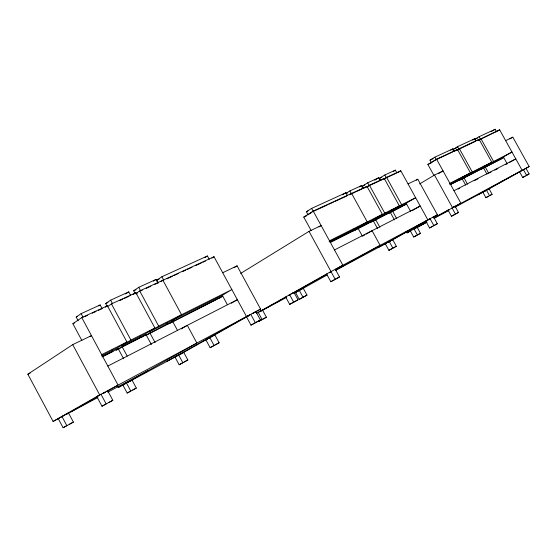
<?xml version="1.0" encoding="UTF-8"?>
<svg xmlns="http://www.w3.org/2000/svg" width="557" height="557" viewBox="0 0 557 557"><rect width="100%" height="100%" fill="white"/><g stroke="black" fill="none" stroke-linecap="round" stroke-linejoin="round"><path stroke-width="0.84" d="M78.189 320.818L76.177 317.065L81.113 313.64L100.169 304.944L102.161 308.655L98.359 310.402M81.879 340.494L72.87 323.714L81.775 317.587L107.431 305.779L126.94 342.012L117.68 347.728L101.673 355.742M98.742 305.918L100.169 304.944M107.209 306.51L105.635 303.593L110.641 300.16L128.764 291.882L130.714 295.502M105.35 307.199L107.431 305.779M125.61 294.026L128.764 291.882M107.278 306.768L111.449 303.934L135.852 292.704L154.916 328.024L145.558 333.768L121.621 345.751L130.895 340.035L154.916 328.024M135.226 293.602L133.687 290.754L138.756 287.321L155.995 279.447L157.903 282.984L154.776 284.425M133.046 294.59L135.852 292.704M153.447 281.167L155.995 279.447M135.476 293.769L139.696 290.935L214.013 256.735L246.521 316.585L166.849 361.479M136.242 293.894L137.516 293.038M158.272 282.984L156.761 280.192L161.871 276.766L207.413 255.976L209.244 259.339M160.785 281.668L162.916 280.248L181.554 314.712L172.113 320.47M59.063 418.237L53.089 421.433L27.85 374.22L72.716 344.623L91.473 335.634L90.032 336.574M204.83 257.682L207.413 255.976M211.862 258.142L214.013 256.735M311.969 212.252L308.042 214.744L306.392 211.73L311.628 208.395L345.862 192.764L347.464 195.681M311.196 230.654L303.767 217.077L313.215 211.089L366.979 186.344L382.381 214.354L372.814 219.98L329.117 241.856M342.597 194.825L345.862 192.764M345.994 193.383L349.907 190.912L361.34 185.697L362.913 188.565M359.383 186.922L361.34 185.697M363.63 188.196L362.468 186.073L367.683 182.8L378.683 177.774L380.236 180.586M349.427 194.79L351.606 193.425L367.244 221.916L357.664 227.562M350.2 194.637L351.509 193.822L349.907 190.912M234.142 267.687L237.08 265.849L260.585 309.079L253.045 313.326M374.784 180.217L378.683 177.774M380.73 180.322L379.589 178.24L384.79 174.989L395.373 170.157L396.89 172.921M364.083 188.155L366.979 186.344M365.796 187.486L369.416 185.223L384.219 178.414L399.341 205.874L389.803 211.472L375.209 218.776L384.776 213.157L399.341 205.874M367.286 186.874L369.249 185.648L367.683 182.8M393.423 171.368L395.373 170.157M381.329 180.21L384.219 178.414M383.676 179.131L386.565 177.335L400.803 170.783L427.853 219.869M384.372 178.999L385.674 178.191M397.921 172.566L400.803 170.783M115.988 349.998L118.175 348.647L123.626 358.771M240.68 273.424L309.024 231.364L321.131 225.557L318.931 226.915M116.267 350.269L122.115 346.67L146.045 334.666L151.365 344.539M118.154 349.462L120.326 348.125M121.767 347.241L140.963 337.445L140.19 336.01M158.703 326.137L149.325 331.881L222.299 295.342L231.851 289.577L158.703 326.137L139.696 290.935M431.362 162.581L430.004 160.138L434.822 157.185L452.75 148.893L454.08 151.302M141.61 337.375L146.045 334.666M146.115 335.036L222.758 296.178L227.36 304.658M146.352 335.217L167.629 324.056L166.877 322.656M450.697 150.146L452.75 148.893M434.077 175.678L427.894 164.475L436.577 159.184L457.485 149.443L470.477 172.914L449.506 184.137M432.051 162.164L436.18 159.643L452.521 152.026M453.412 150.78L452.757 149.589L457.541 146.679L474.515 138.825L475.817 141.165M168.158 324.042L172.593 321.347L177.398 330.245M169.739 323.387L217.258 299.144M472.482 140.058L474.515 138.825M454.609 151.184L457.485 149.443M455.73 150.766L459.323 148.587L479.124 139.354L491.789 162.191L472.287 172.002L463.556 177.056L511.987 152.033L503.396 156.983L484.848 166.327M456.81 150.313L475.044 141.52M496.412 131.556L495.145 129.28L479.055 136.723L474.306 139.605L477.377 138.178M491.1 131.724L495.145 129.28M476.987 140.649L479.124 139.354M478.017 140.267L499.636 129.795L522.139 170.31L477.795 194.95M478.31 140.28L495.646 131.912M219.103 298.378L222.758 296.178M496.099 131.925L499.636 129.795M416.316 180.12L417.792 179.236L437.398 214.779L432.886 217.293M419.623 183.935L434.509 175.058L443.059 170.922L438.603 173.575M181.317 328.895L187.312 325.351L196.886 343.056L118.286 387.484L117.499 386.022M353.598 230.918L358.06 228.293L362.44 236.272M509.864 138.902L512.816 137.168L529.15 166.557L525.404 168.639M355.004 230.264L368.421 223.273M231.406 303.21L237.359 299.708L107.821 366.067M370.231 222.438L373.204 220.69L377.514 228.537M371.15 222.104L390.185 212.175L394.419 219.869M372.48 221.484L386.231 214.334L385.465 212.934M401.646 204.725L392.107 210.316L406.144 203.291L415.647 197.721L401.646 204.725L386.565 177.335M386.481 214.341L390.185 212.175M388.048 213.616L406.526 203.973L410.683 211.528M389.232 213.08L402.648 206.097L401.889 204.725M403.567 205.7L406.526 203.973M363.039 235.924L364.543 235.054M366.046 234.184L372.069 230.702L380.104 245.338L335.321 270.396M458.39 180.698L483.448 167.782L486.999 174.188M459.755 180.155L480.162 169.579L479.514 168.416M480.447 169.516L483.448 167.782M481.415 169.077L503.716 157.554L507.176 163.793L505.638 164.587M481.631 169.05L500.506 159.302M499.984 159.699L503.716 157.554M412.006 210.762L420.229 206.034L334.485 249.954M53.089 421.433L99.696 394.899L260.585 309.079M61.952 416.504L58.234 418.62L63.101 427.72L73.392 422.088L68.518 412.988L61.952 416.504L66.84 425.652L63.101 427.72M65.531 414.687L68.518 412.988M103.525 393.075L104.911 392.288M71.017 411.846L97.148 396.988M103.122 393.59L105.364 392.316M106.853 391.467L118.056 385.103L81.775 317.587M509.815 162.289L515.796 158.891L453.99 190.703M126.453 382.951L122.853 384.991L127.184 393.054L136.312 388.062L131.974 379.999L126.453 382.951L130.811 391.056L127.184 393.054M128.361 382.039L131.25 380.403M178.679 354.99L175.002 357.058L179.159 364.751L187.855 359.989L183.699 352.303L178.679 354.99L182.849 362.718L179.159 364.751M219.124 342.75L210.128 347.679L205.812 339.707L214.807 334.785L219.124 342.75L215.162 344.936M246.459 316.808L250.796 314.371L255.343 322.754L250.991 325.149L246.459 316.808L249.369 315.255M180.022 354.37L183.699 352.303M214.807 334.785L205.812 339.707M252.996 313.278L255.886 311.655L260.418 319.99L256.06 322.392M180.684 354.071L249.278 315.45M256.485 313.326L330.99 271.531L309.024 231.364M261.031 310.938L262.521 310.103L266.392 317.218L262.646 319.286M292.676 293.191L293.999 292.453L298.009 299.812L294.012 302.012M262.291 310.367L286.382 296.86M288.637 295.593L290.141 294.75M293.156 293.066L327.029 274.072M329.291 272.805L330.795 271.962M335.314 269.428L342.84 265.209L313.215 211.089M299.283 290.42L295.544 292.509L299.269 299.339L306.984 295.113L303.259 288.289L299.283 290.42L303.022 297.271L299.269 299.339M299.52 290.385L326.973 275.067M378.899 247.204L430.074 218.734L433.868 225.613L437.315 223.74L433.541 216.889M388.542 242.051L426.119 221.073M428.375 219.813L430.686 218.476M406.164 231.343L407 232.868L426.697 221.895M433.513 218.093L529.15 166.557M453.071 207.301L454.394 206.563M426.822 222.006L416.998 227.479L426.885 222.215M434.376 217.801L448.733 209.801M453.273 207.274L460.827 203.068L436.577 159.184M519.57 171.807L522.71 177.467L529.108 173.965L525.961 168.305L482.863 192.2L485.899 197.693L488.482 196.287M69.632 424.162L73.392 422.088M101.98 406.234L106.157 403.922L100.984 394.286L96.834 396.64L101.98 406.234L112.834 400.295L107.682 390.708M108.643 402.607L112.834 400.295M132.677 390.067L136.312 388.062M184.158 362.029L187.855 359.989M210.128 347.679L214.083 345.5L209.745 337.493M285.692 296.992L289.703 304.359L293.699 302.159L289.668 294.764L293.999 292.453M326.632 274.037L330.83 281.71L339.498 276.961L335.307 269.289M303.231 297.18L306.984 295.113M385.291 243.743L388.911 250.344L396.361 246.271L392.734 239.67L389.239 241.536L392.88 248.164L396.361 246.271M425.799 221.122L429.572 227.98L437.315 223.74M410.384 231.016L413.691 237.024L420.479 233.306L417.172 227.305L414.081 228.955L417.395 234.984L420.479 233.306M448.03 210.038L451.462 216.255L458.488 212.412L455.055 206.194L451.992 207.831L455.438 214.069L458.488 212.412M485.899 197.693L492.103 194.302L489.06 188.809L486.47 190.195L489.526 195.709L492.103 194.302M250.991 325.149L260.418 319.99M330.83 281.71L339.498 276.961M429.572 227.98L433.026 226.1M529.108 173.965L526.574 175.351L523.413 169.662M289.703 304.359L298.009 299.812M388.911 250.344L392.4 248.45M451.462 216.255L454.512 214.591M522.71 177.467L525.258 176.089M266.392 317.218L258.344 321.626L262.089 319.565L258.204 312.414L262.521 310.103M413.691 237.024L416.775 235.346M118.286 387.484L125.116 383.829M128.152 382.206L179.305 354.753M260.808 311.154L286.688 297.299M294.312 293.219L299.645 290.357M407 232.868L410.537 230.974M434.481 218.149L448.921 210.414M454.999 207.162L485.453 190.814M437.398 214.779L330.976 271.593L335.196 279.308M97.579 396.25L99.069 395.456M61.305 417.04L64.062 415.501M65.789 414.638L97.83 397.503M107.793 392.177L148.399 370.468M288.575 295.454L290.023 294.681M335.356 270.486L388.786 241.87M458.105 189.081L459.622 188.294M474.265 180.747L478.01 178.818M489.485 172.907L491.023 172.113M494.867 170.136L497.944 168.548M450.606 184.36L462.073 178.574L465.715 185.154M450.244 184.687L458.69 180.419L458.028 179.222M102.175 356.675L118.175 348.647M330.294 242.218L373.204 220.69M102.091 356.953L112.967 351.495L112.173 350.026M330.252 242.434L353.96 230.535L353.166 229.087M449.889 183.274L470.477 172.914M101.68 354.635L126.94 342.012M329.472 240.791L382.381 214.354M27.85 374.22L30.134 373.106M505.652 140.636L512.816 137.168M222.703 272.735L237.08 265.849M408.037 183.907L417.792 179.236M427.894 164.475L431.772 162.665M430.004 160.138L433.13 158.689M452.757 149.589L457.394 147.445M84.664 316.71L87.707 315.311M92.274 313.208L96.076 311.454M119.706 300.571L122.853 299.123M124.427 298.399L129.14 296.227M142.258 290.19L140.691 290.907L138.756 287.321M146.171 288.387L150.863 286.221M166.912 278.834L172.398 276.307M173.965 275.583L178.672 273.417M182.585 271.614L185.725 270.166M187.291 269.449L191.998 267.283M195.918 265.473L201.404 262.946M202.971 262.229L205.324 261.142M327.265 204.983L313.285 211.423L311.628 208.395M328.818 204.266L333.483 202.121M335.036 201.404L346.691 196.036M352.268 193.467L355.31 192.068M356.828 191.364L362.154 188.914M370.029 185.286L379.449 180.948M396.138 173.262L386.328 177.78L384.79 174.989M72.87 323.714L74.415 323.004M303.767 217.077L306.9 215.629M76.177 317.065L77.695 316.369M105.635 303.593L107.988 302.514M133.687 290.754L136.033 289.682M156.761 280.192L159.114 279.12M306.392 211.73L307.944 211.019M346.21 193.509L347.735 192.813M362.468 186.073L364.828 184.994M379.589 178.24L381.858 177.203M480.872 138.54L493.509 161.328M479.055 136.723L480.35 139.048M485.168 166.912L488.712 173.304M483.998 166.16L484.639 167.316M459.323 148.587L472.287 172.002M457.541 146.679L458.864 149.067M463.89 177.655L467.525 184.221M462.756 176.847L463.417 178.031M434.822 157.185L436.18 159.643M434.509 175.058L452.451 207.545M392.497 211.012L396.716 218.685M391.474 209.933L392.232 211.319M369.416 185.223L384.776 213.157M375.606 219.493L379.902 227.312M374.631 218.351L375.404 219.764M368.393 221.47L369.173 222.897M357.141 227.096L357.935 228.537M217.307 297.424L218.031 298.761M161.871 276.766L163.772 280.275M172.635 319.774L173.387 321.166M149.979 331.109L150.745 332.529M149.812 332.773L155.118 342.618M110.641 300.16L112.625 303.837M111.449 303.934L130.895 340.035M122.436 344.887L123.215 346.35M122.115 346.67L127.156 356.041M81.113 313.64L83.146 317.413M72.716 344.623L99.696 394.899"/></g></svg>
